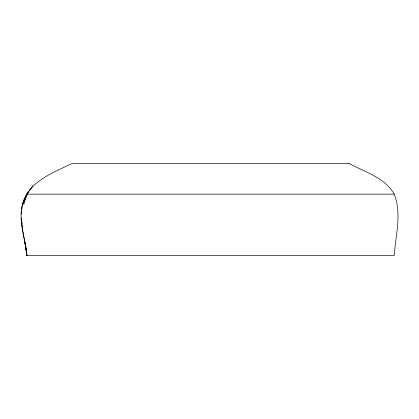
<?xml version="1.0" encoding="UTF-8"?>
<svg xmlns="http://www.w3.org/2000/svg" width="419" height="419" viewBox="0 0 419 419"><rect width="100%" height="100%" fill="white"/><g stroke="black" fill="none" stroke-linecap="round" stroke-linejoin="round"><path stroke-width="0.63" d="M21.28 214.271L21.589 211.171M21.709 209.924C23.768 183.134 51.589 173.56 72.136 163.42L348.99 163.42M23.81 204.341L26.884 194.138L32.876 185.91M24.244 200.738L26.884 194.138L28.602 192.206L26.884 194.138L22.694 204.341L26.984 194.709C14.655 213.192 25.166 235.609 26.884 255.58L394.242 255.58C395.651 235.253 401.91 213.91 394.242 194.138C384.569 177.478 364.881 172.026 348.896 163.42M26.884 194.138L394.242 194.138M22.532 229.612L24.894 242.308M25.009 242.941L26.565 251.788L26.371 250.525M25.721 246.733L25.072 242.941L26.884 255.58L26.334 250.525M25.936 247.996L26.151 249.258M24.915 242.308L26.884 255.58M21.327 218.063L21.563 219.985M21.793 221.913L22.024 223.84M22.254 225.768L22.411 227.051M26.057 247.996L26.198 249.258M21.296 218.063L21.558 220.63M21.688 221.913L22.411 228.978"/></g></svg>
